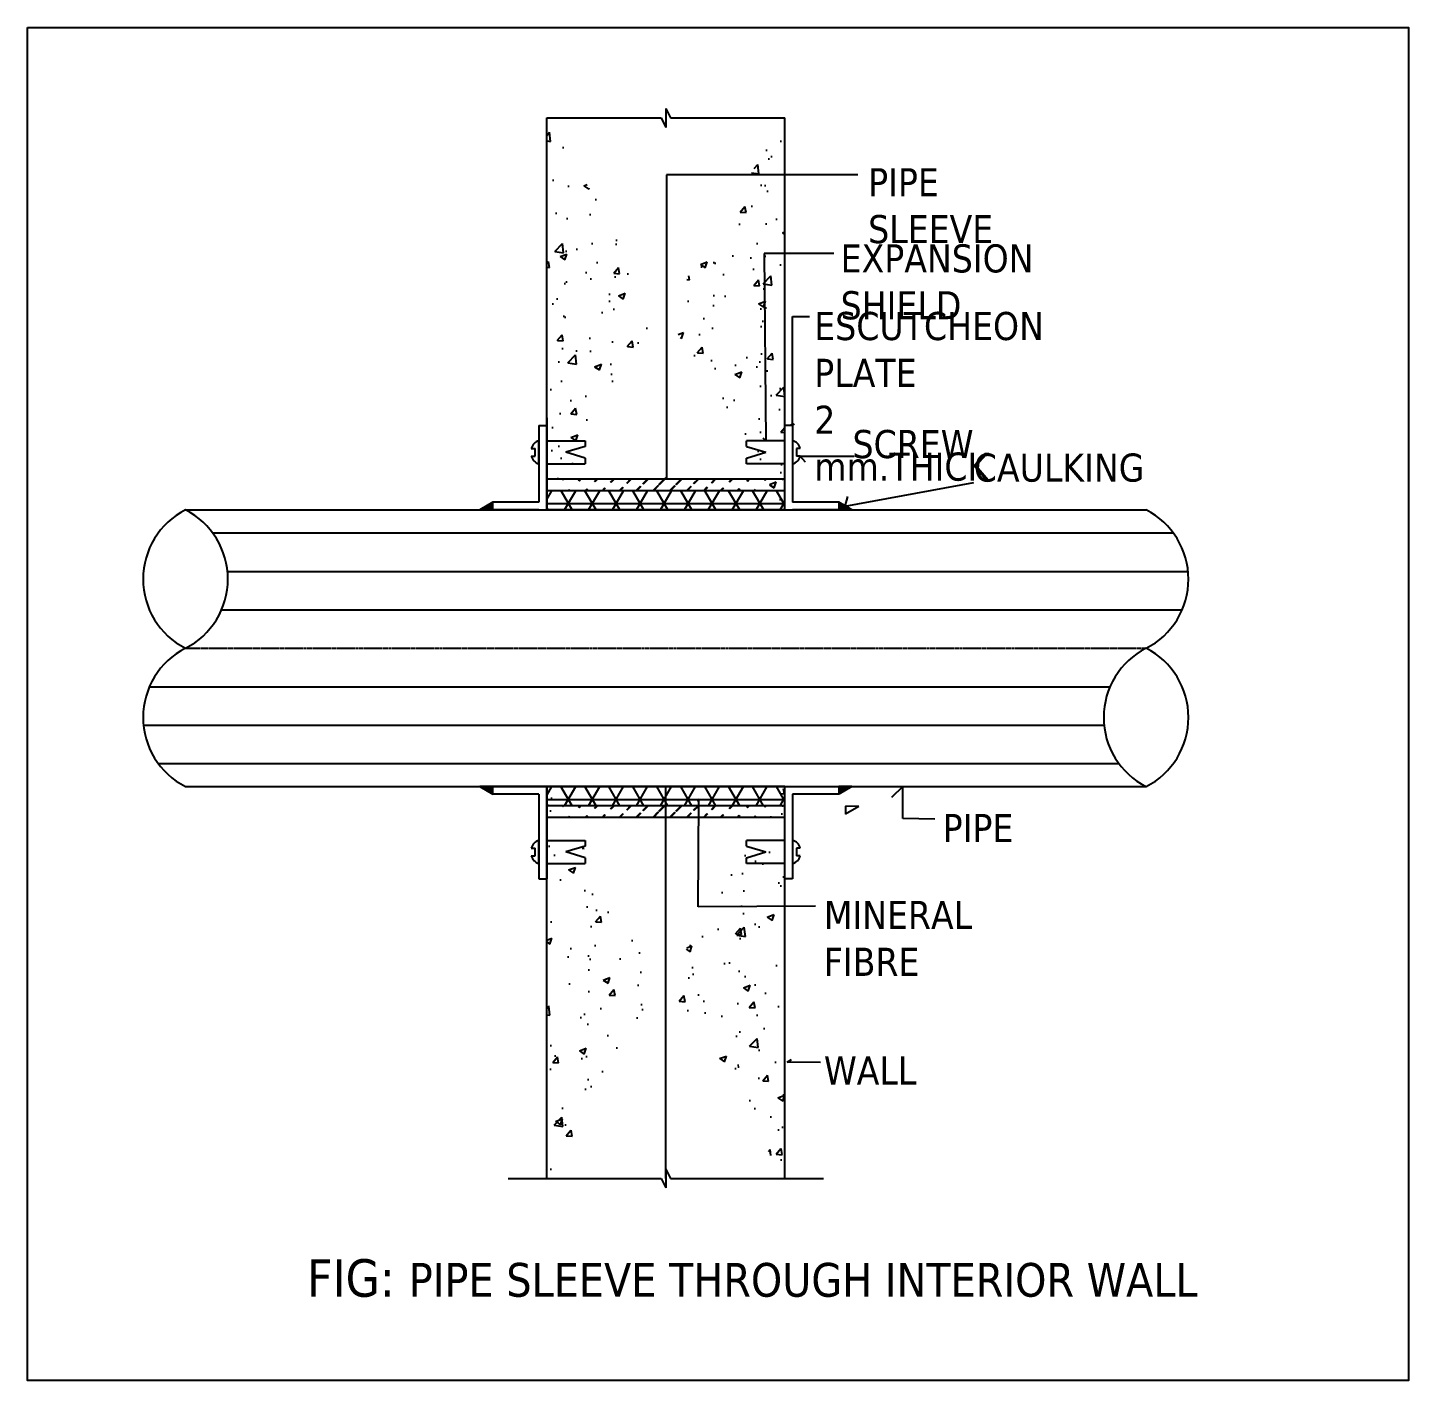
# Model space of a CAD drawing. Header units: inches. Extents: x -98933 to 1585249, y -3352739 to 192771.
# Drawn here: x -773.8 to -319.4, y 49579 to 50024.1 of the extents above; entities that cross this region are included whole.
import ezdxf

# ---------------------------------------------------------------- set-up
doc = ezdxf.new("R2010")
doc.units = ezdxf.units.IN
doc.header["$MEASUREMENT"] = 0
doc.linetypes.add('CENTER', pattern=[2, 1.25, -0.25, 0.25, -0.25])
doc.layers.get('0').update_dxf_attribs({"lineweight": 0})
doc.layers.add('DIM', color=7, linetype='Continuous', lineweight=0)
doc.layers.add('FF-PIPE', color=14, linetype='Continuous', lineweight=35)
doc.styles.add('arial narrow', font='tahoma.ttf')
pattern_1 = [(50, (1666.105, 49556.56), (23.03502, -2.0153), [2.40864, -26.49503]), (355, (1666.105, 49556.56), (-4.45602, 24.15677), [1.9269, -21.19602]), (100.451, (1668.025, 49556.391), (18.57908, 22.14136), [2.04703, -22.5173]), (46.1842, (1666.105, 49562.982), (34.27462, -5.31574), [3.61296, -39.74254]), (96.6356, (1668.96, 49562.54), (30.01685, 31.28393), [3.07054, -33.77594]), (351.184, (1666.105, 49562.982), (30.0169, 31.28387), [2.89037, -31.79403]), (21, (1669.316, 49561.376), (19.16984, -12.93022), [2.40864, -26.49503]), (326, (1669.316, 49561.376), (7.8141, 23.2883), [1.9269, -21.19602]), (71.4514, (1670.914, 49560.3), (26.9839, 10.35814), [2.04703, -22.5173]), (37.5, (1666.105, 49556.559), (0.390516, 10.690948), [0, -20.9391, 0, -21.517174, 0, -21.27631]), (7.5, (1666.105, 49556.559), (8.448527, 12.666605), [0, -12.268, 0, -20.45737, 0, -8.109084]), (327.5, (1658.943, 49556.559), (17.143768, -0.72433), [0, -8.0288, 0, -25.049844, 0, -33.23922]), (317.5, (1655.732, 49556.559), (18.72912, 3.21487), [0, -10.43744, 0, -16.63567, 0, -23.60466])]

msp = doc.modelspace()

# ---------------------------------------------------------------- hatches: boundary and pattern name
at = {"linetype": 'ByBlock', "lineweight": -2}
h = msp.add_hatch(dxfattribs=at)
h.set_pattern_fill('AR-CONC', color=256, scale=0.126438, style=0)
h.set_pattern_definition(pattern_1)
edge = h.paths.add_edge_path()
edge.add_line((-602.97, 49865.39), (-602.97, 49994.36))
edge.add_line((-524.58, 49865.39), (-524.58, 49994.36))
h = msp.add_hatch(dxfattribs=at)
h.set_pattern_fill('JIS_LC_8', color=256, scale=0.503222, style=0)
h.set_pattern_definition([(45, (-5710.089, 49420.2546), (-2.7754882, 2.7754882), []), (45, (-5709.888, 49420.2546), (-2.7754882, 2.7754882), [])])
edge = h.paths.add_edge_path()
edge.add_line((-524.58, 49875.51), (-602.97, 49875.51))
edge.add_line((-524.58, 49871.71), (-602.97, 49871.71))
h = msp.add_hatch(dxfattribs=at)
h.set_pattern_fill('NET3', color=256, scale=2.149442, style=0)
h.set_pattern_definition([(360, (-930.744, 50979.898), (2e-15, 6.824477), []), (60, (-930.744, 50979.898), (-5.91017, 3.41224), []), (120, (-930.744, 50979.898), (-5.91017, -3.41224), [])])
h.paths.add_polyline_path([(-602.97, 49871.71), (-524.58, 49871.71), (-524.58, 49868.55), (-524.58, 49865.39), (-602.97, 49865.39)])
for points in [[(-620.67, 49867.92), (-625, 49865.39), (-620.67, 49865.39)], [(-502.55, 49865.39), (-506.88, 49867.92), (-506.88, 49865.39)], [(-620.67, 49774.36), (-625, 49774.36), (-620.67, 49771.83)], [(-502.55, 49774.35), (-506.88, 49774.36), (-506.88, 49771.83)]]:
    msp.add_hatch(color=256, dxfattribs=at).paths.add_polyline_path(points)
h = msp.add_hatch(dxfattribs=at)
h.set_pattern_fill('AR-CONC', color=256, scale=0.126438, style=0)
h.set_pattern_definition(pattern_1)
edge = h.paths.add_edge_path()
edge.add_line((-602.97, 49645.39), (-602.97, 49774.36))
edge.add_line((-524.58, 49645.39), (-524.58, 49774.36))
h = msp.add_hatch(dxfattribs=at)
h.set_pattern_fill('NET3', color=256, scale=2.149442, style=0)
h.set_pattern_definition([(360, (-930.744, 50882.541), (2e-15, 6.824477), []), (60, (-930.744, 50882.541), (-5.91017, 3.41224), []), (120, (-930.744, 50882.541), (-5.91017, -3.41224), [])])
h.paths.add_polyline_path([(-602.97, 49774.36), (-524.58, 49774.36), (-524.58, 49771.2), (-524.58, 49768.04), (-602.97, 49768.04)])
h = msp.add_hatch(dxfattribs=at)
h.set_pattern_fill('JIS_LC_8', color=256, scale=0.503222, style=0)
h.set_pattern_definition([(45, (-5710.089, 49312.7825), (-2.7754882, 2.7754882), []), (45, (-5709.888, 49312.7825), (-2.7754882, 2.7754882), [])])
edge = h.paths.add_edge_path()
edge.add_line((-524.58, 49768.04), (-602.97, 49768.04))
edge.add_line((-524.58, 49764.24), (-602.97, 49764.24))

# ---------------------------------------------------------------- linework, layer by layer
at = {"lineweight": -2}
for p, q in [((-563.77, 49997.44), (-562.23, 49994.36)), ((-563.77, 49997.44), (-563.77, 49991.27)), ((-565.32, 49994.36), (-563.77, 49991.27)), ((-563.77, 49648.48), (-562.23, 49645.39)), ((-563.77, 49648.48), (-563.77, 49642.31)), ((-565.32, 49645.39), (-563.77, 49642.31))]:
    msp.add_line(p, q, dxfattribs=at)
at = {"linetype": 'ByBlock', "lineweight": -2}
for p, q in [((-602.97, 49865.39), (-602.97, 49994.36)), ((-602.97, 49994.36), (-565.32, 49994.36)), ((-562.23, 49994.36), (-524.58, 49994.36)), ((-524.58, 49865.39), (-524.58, 49994.36)), ((-500.58, 49975.71), (-563.56, 49975.71)), ((-563.56, 49975.71), (-563.56, 49875.51)), ((-508.51, 49949.8), (-531.37, 49949.8)), ((-531.37, 49949.8), (-530.9, 49888.15)), ((-522.05, 49893.21), (-522.05, 49929.01)), ((-522.05, 49929.01), (-516.45, 49929.01)), ((-605.5, 49893.21), (-605.5, 49867.92)), ((-605.5, 49893.21), (-602.97, 49893.21)), ((-602.97, 49895.74), (-602.97, 49865.39)), ((-522.05, 49893.21), (-524.58, 49893.21)), ((-522.05, 49893.21), (-522.43, 49893.71)), ((-522.05, 49893.21), (-521.4, 49893.77)), ((-522.05, 49893.21), (-522.05, 49867.92)), ((-605.5, 49880.57), (-605.5, 49888.15)), ((-602.97, 49888.15), (-590.33, 49888.15)), ((-590.33, 49888.15), (-590.33, 49886.3)), ((-524.58, 49888.15), (-537.22, 49888.15)), ((-537.22, 49886.3), (-537.22, 49888.15)), ((-530.9, 49888.15), (-531.72, 49889.06)), ((-522.05, 49888.15), (-522.05, 49880.57)), ((-608.03, 49885.62), (-606.76, 49885.62)), ((-608.03, 49883.09), (-606.76, 49883.09)), ((-606.76, 49883.09), (-606.76, 49885.62)), ((-590.33, 49886.3), (-596.65, 49884.36)), ((-590.33, 49882.42), (-596.65, 49884.36)), ((-537.22, 49886.3), (-530.9, 49884.36)), ((-537.22, 49882.42), (-530.9, 49884.36)), ((-520.79, 49885.62), (-520.79, 49883.09)), ((-519.52, 49885.62), (-520.79, 49885.62)), ((-519.52, 49883.09), (-520.79, 49883.09)), ((-519.52, 49883.09), (-501.77, 49883.09)), ((-519.52, 49883.09), (-517.96, 49881.19)), ((-602.97, 49880.57), (-590.33, 49880.57)), ((-590.33, 49882.42), (-590.33, 49880.57)), ((-537.22, 49880.57), (-537.22, 49882.42)), ((-524.58, 49880.57), (-537.22, 49880.57)), ((-524.58, 49875.51), (-524.58, 49880.57)), ((-524.58, 49875.51), (-602.97, 49875.51)), ((-563.56, 49875.51), (-564.09, 49875.92)), ((-504.71, 49866.66), (-462.42, 49874.39)), ((-524.58, 49871.71), (-602.97, 49871.71)), ((-602.97, 49865.39), (-602.97, 49871.71)), ((-524.58, 49865.39), (-524.58, 49871.71)), ((-504.71, 49866.66), (-503.9, 49869.77)), ((-721.82, 49865.39), (-405.73, 49865.39)), ((-620.67, 49867.92), (-625, 49865.39)), ((-625, 49865.39), (-620.67, 49865.39)), ((-605.5, 49867.92), (-620.67, 49867.92)), ((-620.67, 49865.39), (-620.67, 49867.92)), ((-605.5, 49865.39), (-620.67, 49865.39)), ((-524.58, 49865.39), (-602.97, 49865.39)), ((-506.88, 49867.92), (-522.05, 49867.92)), ((-506.88, 49865.39), (-522.05, 49865.39)), ((-506.88, 49867.92), (-506.88, 49865.39)), ((-502.55, 49865.39), (-506.88, 49867.92)), ((-506.88, 49865.39), (-502.55, 49865.39)), ((-712.87, 49857.81), (-396.77, 49857.81)), ((-708, 49845.16), (-391.9, 49845.16)), ((-709.96, 49832.52), (-393.86, 49832.52)), ((-733.68, 49807.23), (-417.59, 49807.23)), ((-735.65, 49794.59), (-419.55, 49794.59)), ((-730.78, 49781.94), (-414.68, 49781.94)), ((-721.82, 49774.36), (-405.73, 49774.36)), ((-620.67, 49774.36), (-625, 49774.36)), ((-625, 49774.36), (-620.67, 49771.83)), ((-602.97, 49774.36), (-620.67, 49774.36)), ((-620.67, 49771.83), (-620.67, 49774.36)), ((-602.97, 49645.39), (-602.97, 49774.36)), ((-524.58, 49774.36), (-602.97, 49774.36)), ((-602.97, 49768.04), (-602.97, 49774.36)), ((-602.97, 49774.36), (-602.97, 49744.01)), ((-563.77, 49645.39), (-563.77, 49774.36)), ((-524.58, 49645.39), (-524.58, 49774.36)), ((-524.58, 49768.04), (-524.58, 49774.36)), ((-506.88, 49774.36), (-506.88, 49771.83)), ((-502.55, 49774.35), (-506.88, 49774.36)), ((-502.55, 49774.35), (-506.88, 49771.83)), ((-485.81, 49774.36), (-489.45, 49770.77)), ((-485.81, 49763.87), (-485.81, 49774.36)), ((-605.5, 49771.83), (-620.67, 49771.83)), ((-605.5, 49771.83), (-605.5, 49744.01)), ((-552.93, 49770.26), (-553.6, 49769.67)), ((-553.1, 49734.79), (-552.93, 49770.26)), ((-522.05, 49771.83), (-522.05, 49744.01)), ((-506.88, 49771.83), (-522.05, 49771.83)), ((-524.58, 49768.04), (-602.97, 49768.04)), ((-504.6, 49767.87), (-504.6, 49765.34)), ((-500.28, 49767.86), (-504.6, 49767.87)), ((-500.28, 49767.86), (-504.6, 49765.34)), ((-524.58, 49764.24), (-602.97, 49764.24)), ((-602.97, 49764.24), (-602.97, 49756.66)), ((-475.27, 49763.68), (-485.81, 49763.87)), ((-605.5, 49749.07), (-605.5, 49756.66)), ((-602.97, 49756.66), (-590.33, 49756.66)), ((-590.33, 49756.66), (-590.33, 49754.8)), ((-524.58, 49756.66), (-537.22, 49756.66)), ((-537.22, 49754.8), (-537.22, 49756.66)), ((-522.05, 49756.66), (-522.05, 49749.07)), ((-608.03, 49754.13), (-606.76, 49754.13)), ((-608.03, 49751.6), (-606.76, 49751.6)), ((-606.76, 49751.6), (-606.76, 49754.13)), ((-590.33, 49754.8), (-596.65, 49752.86)), ((-590.33, 49750.92), (-596.65, 49752.86)), ((-537.22, 49754.8), (-530.9, 49752.86)), ((-537.22, 49750.92), (-530.9, 49752.86)), ((-520.79, 49754.13), (-520.79, 49751.6)), ((-519.52, 49754.13), (-520.79, 49754.13)), ((-519.52, 49751.6), (-520.79, 49751.6)), ((-602.97, 49749.07), (-590.33, 49749.07)), ((-590.33, 49750.92), (-590.33, 49749.07)), ((-537.22, 49749.07), (-537.22, 49750.92)), ((-524.58, 49749.07), (-537.22, 49749.07)), ((-605.5, 49744.01), (-602.97, 49744.01)), ((-522.05, 49744.01), (-524.58, 49744.01)), ((-514.56, 49735), (-553.1, 49734.79)), ((-615.61, 49645.39), (-565.32, 49645.39)), ((-562.23, 49645.39), (-511.93, 49645.39))]:
    msp.add_line(p, q, dxfattribs=at)
at = {"linetype": 'CENTER', "lineweight": -2, "ltscale": 0.5}
msp.add_line((-721.82, 49819.88), (-405.73, 49819.88), dxfattribs=at)
at = {"linetype": 'ByBlock', "lineweight": -2}
for centre, radius, start, end in [((-604.69, 49884.82), 3.43, 103.5757, 166.4243), ((-522.85, 49884.82), 3.43, 13.5757, 76.4243), ((-604.69, 49883.9), 3.43, 193.5757, 256.4243), ((-522.85, 49883.9), 3.43, 283.5757, 346.4243), ((-710.23, 49842.63), 25.54, 116.9834, 243.0166), ((-733.41, 49842.63), 25.54, 296.9834, 63.0166), ((-417.31, 49842.63), 25.54, 296.9834, 63.0166), ((-710.23, 49797.12), 25.54, 116.9834, 243.0166), ((-394.14, 49797.12), 25.54, 116.9834, 243.0166), ((-417.31, 49797.12), 25.54, 296.9834, 63.0166), ((-604.69, 49753.32), 3.43, 103.5757, 166.4243), ((-522.85, 49753.32), 3.43, 13.5757, 76.4243), ((-604.69, 49752.4), 3.43, 193.5757, 256.4243), ((-522.85, 49752.4), 3.43, 283.5757, 346.4243)]:
    msp.add_arc(centre, radius, start, end, dxfattribs=at)
at = {"layer": 'DIM', "color": 0, "lineweight": -2}
msp.add_lwpolyline([(-773.77, 50024.1), (-319.42, 50024.1), (-319.42, 49578.99), (-773.77, 49578.99)], close=True, dxfattribs=at)
at = {"layer": 'FF-PIPE', "color": 0, "lineweight": -2}
for p, q in [((-523.78, 49683.64), (-522.4, 49684.6)), ((-512.82, 49683.58), (-523.78, 49683.64))]:
    msp.add_line(p, q, dxfattribs=at)

# ---------------------------------------------------------------- texts
at = {"layer": 'FF-PIPE', "color": 5, "lineweight": -2, "width": 0.0617, "attachment_point": 1, "style": 'arial narrow'}
for s, insert, char_height in [('PIPE SLEEVE', (-497.18, 49977.85), 9.2498), ('EXPANSION SHIELD', (-506.24, 49952.79), 9.2498), ('ESCUTCHEON PLATE 2 mm.THICK', (-514.92, 49930.54), 9.2498), ('SCREW', (-502.33, 49891.7), 9.25), ('CAULKING', (-462.42, 49883.96), 9.25), ('PIPE', (-472.67, 49765.34), 9.25), ('MINERAL FIBRE', (-511.78, 49736.76), 9.2498)]:
    msp.add_mtext(s, dxfattribs=dict(at, insert=insert, char_height=char_height))
at = {"layer": 'FF-PIPE', "color": 0, "lineweight": -2, "attachment_point": 1, "style": 'arial narrow'}
for s, insert, char_height, width in [('WALL', (-511.73, 49685.56), 9.25, 0.0617), ('FIG: {\\H0.9x;PIPE SLEEVE THROUGH INTERIOR WALL} ', (-681.8, 49618.86), 12.3331, 342.8173)]:
    msp.add_mtext(s, dxfattribs=dict(at, insert=insert, char_height=char_height, width=width))

doc.saveas('drawing.dxf')
